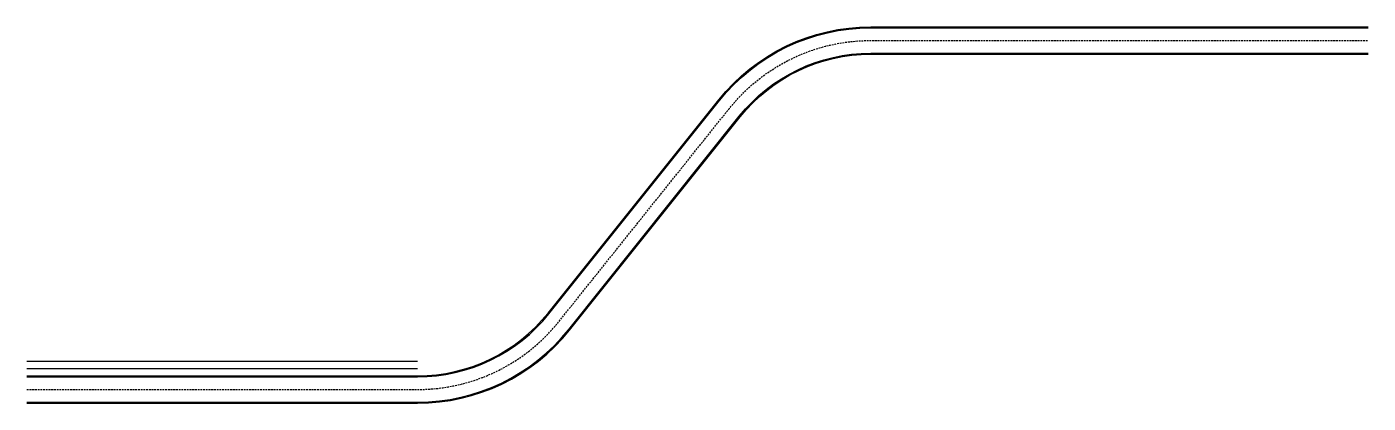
# Model space of a CAD drawing. Header units: metres. Extents: x 52 to 423, y 88 to 192.
import ezdxf

# ---------------------------------------------------------------- set-up
doc = ezdxf.new("R2010")
doc.units = ezdxf.units.M
doc.linetypes.add('DASHED', pattern=[0.75, 0.5, -0.25])
for name, color, linetype in [('curb_back', 252, 'Continuous'), ('curb_face', 253, 'Continuous'), ('road_centerLine', 254, 'DASHED'), ('SWLK', 210, 'Continuous')]:
    doc.layers.add(name, color=color, linetype=linetype)

msp = doc.modelspace()

# ---------------------------------------------------------------- linework, layer by layer
at = {"layer": 'curb_back', "flags": 128}
for points in [[(52.42, 95.25), (160.48, 95.25, 0.228014), (196.58, 112.62), (243.75, 171.67, -0.228014), (285.79, 191.89), (423.38, 191.89)], [(52.42, 87.65), (160.48, 87.65, 0.228014), (202.52, 107.87), (249.69, 166.92, -0.228014), (285.79, 184.29), (423.38, 184.29)]]:
    msp.add_lwpolyline(points, format="xyb", dxfattribs=at)
at = {"layer": 'curb_face', "flags": 128}
for points in [[(52.42, 94.95), (160.48, 94.95, 0.228014), (196.81, 112.43), (243.99, 171.48, -0.228014), (285.79, 191.59), (423.38, 191.59)], [(52.42, 87.95), (160.48, 87.95, 0.228014), (202.28, 108.06), (249.46, 167.11, -0.228014), (285.79, 184.59), (423.38, 184.59)]]:
    msp.add_lwpolyline(points, format="xyb", dxfattribs=at)
at = {"layer": 'road_centerLine', "flags": 128}
msp.add_lwpolyline([(52.42, 91.45), (160.48, 91.45, 0.228014), (199.55, 110.24), (246.72, 169.29, -0.228014), (285.79, 188.09), (423.38, 188.09)], format="xyb", dxfattribs=at)
at = {"layer": 'SWLK', "flags": 128}
for points in [[(52.42, 99.25), (160.48, 99.25)], [(52.42, 97.25), (160.48, 97.25)]]:
    msp.add_lwpolyline(points, dxfattribs=at)

doc.saveas('drawing.dxf')
